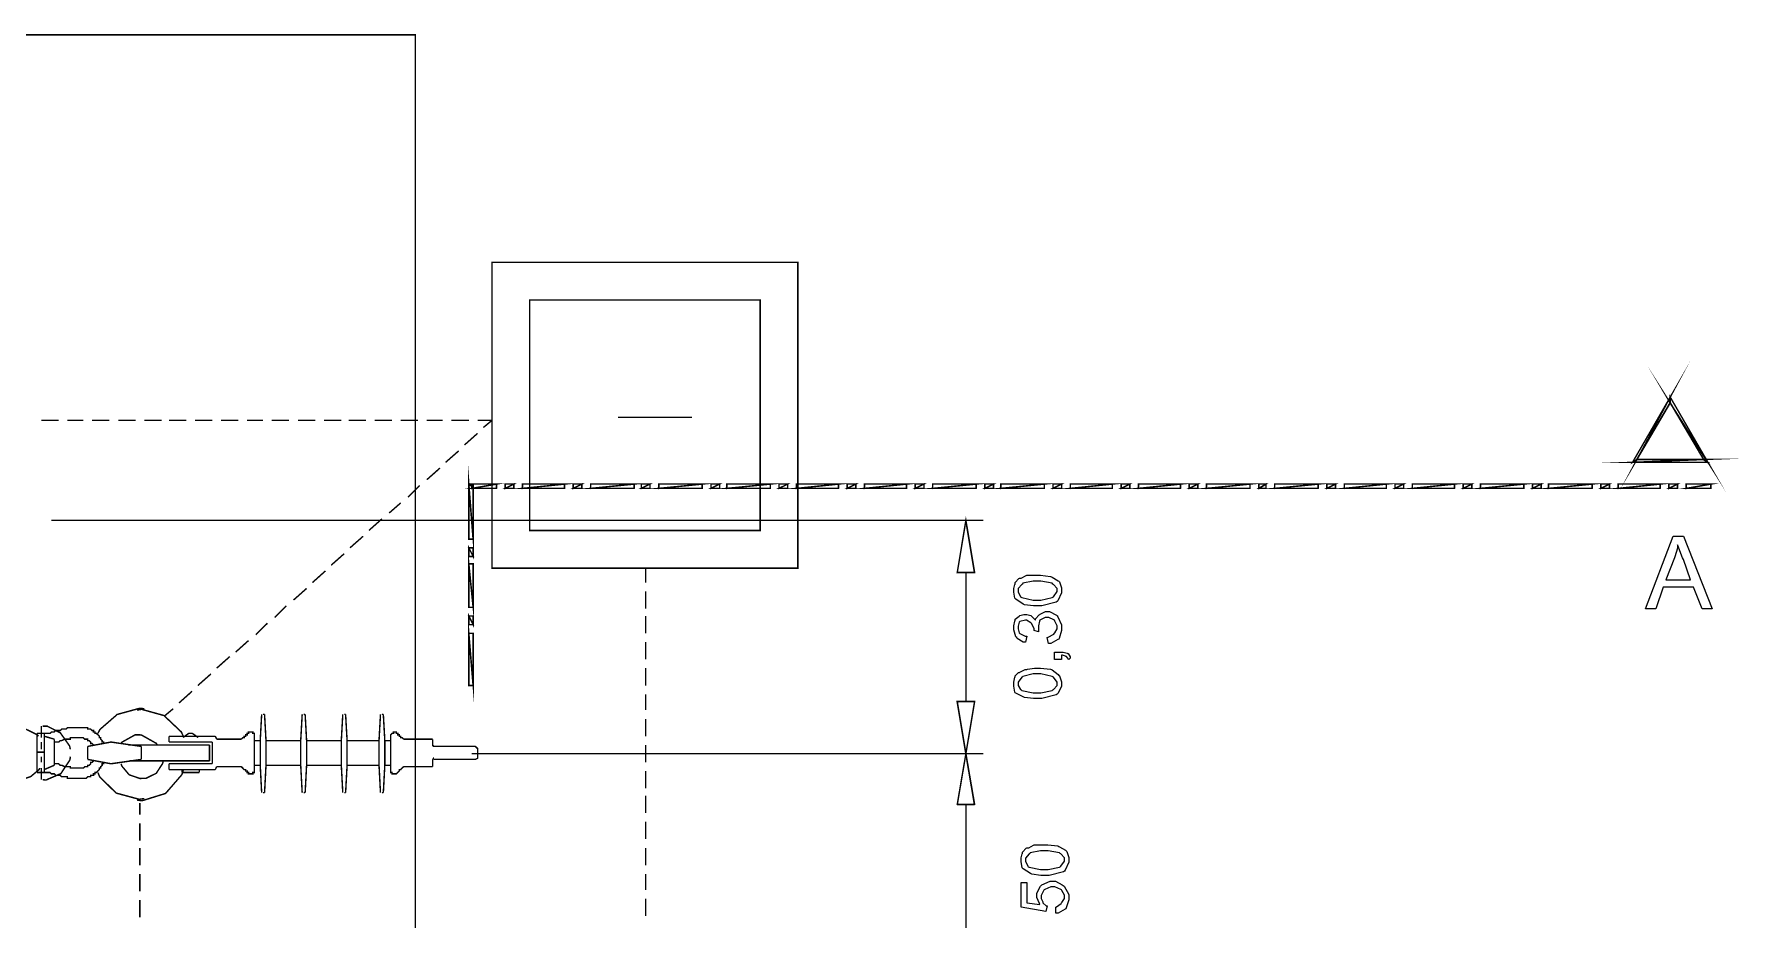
# Model space of a CAD drawing. Header units: metres. Extents: x -593 to 248, y 430 to 1024.
# Drawn here: x -426.46 to -376.54, y 816.89 to 842.8 of the extents above; entities that cross this region are included whole.
import ezdxf

# ---------------------------------------------------------------- set-up
doc = ezdxf.new("R2010")
doc.units = ezdxf.units.M
doc.header["$MEASUREMENT"] = 0
for name, color, linetype in [('C00-00-00-BLACK', 7, 'Continuous'), ('C00-7E-FF', 150, 'Continuous'), ('CFF-7E-00', 30, 'Continuous')]:
    doc.layers.add(name, color=color, linetype=linetype)

msp = doc.modelspace()

# ---------------------------------------------------------------- linework, layer by layer
at = {"layer": 'C00-00-00-BLACK', "const_width": 0.0423}
for points in [[(-478.073, 758.89), (-478.073, 842.777), (-415.303, 842.777), (-415.303, 758.89), (-478.073, 758.89)], [(-413.057, 827.179), (-404.107, 827.179), (-404.107, 836.122), (-413.057, 836.122), (-413.057, 827.179)], [(-411.955, 828.28), (-405.209, 828.28), (-405.209, 835.021), (-411.955, 835.021), (-411.955, 828.28)], [(-378.577, 832.18), (-379.55, 830.356), (-379.68, 830.273), (-378.577, 832.18)], [(-377.6, 830.356), (-377.473, 830.273), (-378.577, 832.01), (-377.6, 830.356)], [(-378.577, 832.01), (-378.577, 832.18), (-379.55, 830.356), (-378.577, 832.01)], [(-377.473, 830.273), (-378.577, 832.01), (-378.577, 832.18), (-377.473, 830.273)], [(-413.735, 828.026), (-413.608, 828.026), (-413.735, 829.634), (-413.735, 828.026)], [(-379.68, 830.273), (-377.6, 830.356), (-377.473, 830.273), (-379.68, 830.273)], [(-379.55, 830.356), (-379.68, 830.273), (-377.6, 830.356), (-379.55, 830.356)], [(-412.674, 829.511), (-412.419, 829.637), (-412.419, 829.511), (-412.674, 829.511)], [(-410.681, 829.511), (-410.428, 829.637), (-410.428, 829.511), (-410.681, 829.511)], [(-408.689, 829.511), (-408.435, 829.637), (-408.435, 829.511), (-408.689, 829.511)], [(-406.652, 829.511), (-406.398, 829.637), (-406.398, 829.511), (-406.652, 829.511)], [(-404.659, 829.511), (-404.406, 829.637), (-404.406, 829.511), (-404.659, 829.511)], [(-402.664, 829.511), (-402.411, 829.637), (-402.411, 829.511), (-402.664, 829.511)], [(-400.673, 829.511), (-400.418, 829.637), (-400.418, 829.511), (-400.673, 829.511)], [(-398.637, 829.511), (-398.384, 829.637), (-398.384, 829.511), (-398.637, 829.511)], [(-396.643, 829.511), (-396.388, 829.637), (-396.388, 829.511), (-396.643, 829.511)], [(-394.65, 829.511), (-394.396, 829.637), (-394.396, 829.511), (-394.65, 829.511)], [(-392.658, 829.511), (-392.404, 829.637), (-392.404, 829.511), (-392.658, 829.511)], [(-390.621, 829.511), (-390.409, 829.637), (-390.409, 829.511), (-390.621, 829.511)], [(-388.629, 829.511), (-388.375, 829.637), (-388.375, 829.511), (-388.629, 829.511)], [(-386.633, 829.511), (-386.38, 829.637), (-386.38, 829.511), (-386.633, 829.511)], [(-384.64, 829.511), (-384.387, 829.637), (-384.387, 829.511), (-384.64, 829.511)], [(-382.607, 829.511), (-382.353, 829.637), (-382.353, 829.511), (-382.607, 829.511)], [(-380.611, 829.511), (-380.358, 829.637), (-380.358, 829.511), (-380.611, 829.511)], [(-378.619, 829.511), (-378.365, 829.637), (-378.365, 829.511), (-378.619, 829.511)], [(-413.65, 829.511), (-412.928, 829.637), (-412.928, 829.511), (-413.65, 829.511)], [(-413.608, 828.026), (-413.735, 829.634), (-413.608, 829.634), (-413.608, 828.026)], [(-413.65, 829.637), (-413.65, 829.511), (-412.928, 829.637), (-413.65, 829.637)], [(-412.674, 829.637), (-412.674, 829.511), (-412.419, 829.637), (-412.674, 829.637)], [(-412.166, 829.511), (-410.935, 829.637), (-410.935, 829.511), (-412.166, 829.511)], [(-412.166, 829.637), (-412.166, 829.511), (-410.935, 829.637), (-412.166, 829.637)], [(-410.681, 829.637), (-410.681, 829.511), (-410.428, 829.637), (-410.681, 829.637)], [(-410.173, 829.511), (-408.901, 829.637), (-408.901, 829.511), (-410.173, 829.511)], [(-410.173, 829.637), (-410.173, 829.511), (-408.901, 829.637), (-410.173, 829.637)], [(-408.689, 829.637), (-408.689, 829.511), (-408.435, 829.637), (-408.689, 829.637)], [(-408.179, 829.511), (-406.906, 829.637), (-406.906, 829.511), (-408.179, 829.511)], [(-408.179, 829.637), (-408.179, 829.511), (-406.906, 829.637), (-408.179, 829.637)], [(-406.652, 829.637), (-406.652, 829.511), (-406.398, 829.637), (-406.652, 829.637)], [(-406.186, 829.511), (-404.913, 829.637), (-404.913, 829.511), (-406.186, 829.511)], [(-406.186, 829.637), (-406.186, 829.511), (-404.913, 829.637), (-406.186, 829.637)], [(-404.659, 829.637), (-404.659, 829.511), (-404.406, 829.637), (-404.659, 829.637)], [(-404.151, 829.511), (-402.922, 829.637), (-402.922, 829.511), (-404.151, 829.511)], [(-404.151, 829.637), (-404.151, 829.511), (-402.922, 829.637), (-404.151, 829.637)], [(-402.664, 829.637), (-402.664, 829.511), (-402.411, 829.637), (-402.664, 829.637)], [(-402.157, 829.511), (-400.926, 829.637), (-400.926, 829.511), (-402.157, 829.511)], [(-402.157, 829.637), (-402.157, 829.511), (-400.926, 829.637), (-402.157, 829.637)], [(-400.673, 829.637), (-400.673, 829.511), (-400.418, 829.637), (-400.673, 829.637)], [(-400.164, 829.511), (-398.892, 829.637), (-398.892, 829.511), (-400.164, 829.511)], [(-400.164, 829.637), (-400.164, 829.511), (-398.892, 829.637), (-400.164, 829.637)], [(-398.637, 829.637), (-398.637, 829.511), (-398.384, 829.637), (-398.637, 829.637)], [(-398.169, 829.511), (-396.897, 829.637), (-396.897, 829.511), (-398.169, 829.511)], [(-398.169, 829.637), (-398.169, 829.511), (-396.897, 829.637), (-398.169, 829.637)], [(-396.643, 829.637), (-396.643, 829.511), (-396.388, 829.637), (-396.643, 829.637)], [(-396.135, 829.511), (-394.904, 829.637), (-394.904, 829.511), (-396.135, 829.511)], [(-396.135, 829.637), (-396.135, 829.511), (-394.904, 829.637), (-396.135, 829.637)], [(-394.65, 829.637), (-394.65, 829.511), (-394.396, 829.637), (-394.65, 829.637)], [(-394.142, 829.511), (-392.912, 829.637), (-392.912, 829.511), (-394.142, 829.511)], [(-394.142, 829.637), (-394.142, 829.511), (-392.912, 829.637), (-394.142, 829.637)], [(-392.658, 829.637), (-392.658, 829.511), (-392.404, 829.637), (-392.658, 829.637)], [(-392.147, 829.511), (-390.875, 829.637), (-390.875, 829.511), (-392.147, 829.511)], [(-392.147, 829.637), (-392.147, 829.511), (-390.875, 829.637), (-392.147, 829.637)], [(-390.621, 829.637), (-390.621, 829.511), (-390.409, 829.637), (-390.621, 829.637)], [(-390.155, 829.511), (-388.882, 829.637), (-388.882, 829.511), (-390.155, 829.511)], [(-390.155, 829.637), (-390.155, 829.511), (-388.882, 829.637), (-390.155, 829.637)], [(-388.629, 829.637), (-388.629, 829.511), (-388.375, 829.637), (-388.629, 829.637)], [(-388.117, 829.511), (-386.887, 829.637), (-386.887, 829.511), (-388.117, 829.511)], [(-388.117, 829.637), (-388.117, 829.511), (-386.887, 829.637), (-388.117, 829.637)], [(-386.633, 829.637), (-386.633, 829.511), (-386.38, 829.637), (-386.633, 829.637)], [(-386.126, 829.511), (-384.895, 829.637), (-384.895, 829.511), (-386.126, 829.511)], [(-386.126, 829.637), (-386.126, 829.511), (-384.895, 829.637), (-386.126, 829.637)], [(-384.64, 829.637), (-384.64, 829.511), (-384.387, 829.637), (-384.64, 829.637)], [(-384.133, 829.511), (-382.86, 829.637), (-382.86, 829.511), (-384.133, 829.511)], [(-384.133, 829.637), (-384.133, 829.511), (-382.86, 829.637), (-384.133, 829.637)], [(-382.607, 829.637), (-382.607, 829.511), (-382.353, 829.637), (-382.607, 829.637)], [(-382.138, 829.511), (-380.866, 829.637), (-380.866, 829.511), (-382.138, 829.511)], [(-382.138, 829.637), (-382.138, 829.511), (-380.866, 829.637), (-382.138, 829.637)], [(-380.611, 829.637), (-380.611, 829.511), (-380.358, 829.637), (-380.611, 829.637)], [(-380.104, 829.511), (-378.874, 829.637), (-378.874, 829.511), (-380.104, 829.511)], [(-380.104, 829.637), (-380.104, 829.511), (-378.874, 829.637), (-380.104, 829.637)], [(-378.619, 829.637), (-378.619, 829.511), (-378.365, 829.637), (-378.619, 829.637)], [(-378.109, 829.511), (-377.387, 829.637), (-377.387, 829.511), (-378.109, 829.511)], [(-378.109, 829.637), (-378.109, 829.511), (-377.387, 829.637), (-378.109, 829.637)], [(-413.608, 827.518), (-413.735, 827.771), (-413.608, 827.771), (-413.608, 827.518)], [(-413.735, 827.518), (-413.608, 827.518), (-413.735, 827.771), (-413.735, 827.518)], [(-413.735, 826.034), (-413.608, 826.034), (-413.735, 827.306), (-413.735, 826.034)], [(-413.608, 826.034), (-413.735, 827.306), (-413.608, 827.306), (-413.608, 826.034)], [(-413.608, 825.525), (-413.735, 825.779), (-413.608, 825.779), (-413.608, 825.525)], [(-413.735, 825.525), (-413.608, 825.525), (-413.735, 825.779), (-413.735, 825.525)], [(-413.735, 823.745), (-413.608, 823.745), (-413.735, 825.272), (-413.735, 823.745)], [(-413.608, 823.745), (-413.735, 825.272), (-413.608, 825.272), (-413.608, 823.745)]]:
    msp.add_lwpolyline(points, close=True, dxfattribs=at)
at = {"layer": 'C00-00-00-BLACK'}
for points in [[(-378.577, 832.18), (-379.55, 830.356), (-379.68, 830.273), (-378.577, 832.18)], [(-378.577, 832.01), (-378.577, 832.18), (-379.55, 830.356), (-378.577, 832.01)], [(-377.473, 830.273), (-378.577, 832.01), (-378.577, 832.18), (-377.473, 830.273)], [(-377.6, 830.356), (-377.473, 830.273), (-378.577, 832.01), (-377.6, 830.356)], [(-379.55, 830.356), (-379.68, 830.273), (-377.6, 830.356), (-379.55, 830.356)], [(-379.68, 830.273), (-377.6, 830.356), (-377.473, 830.273), (-379.68, 830.273)], [(-413.735, 828.026), (-413.608, 828.026), (-413.735, 829.634), (-413.735, 828.026)], [(-413.608, 828.026), (-413.735, 829.634), (-413.608, 829.634), (-413.608, 828.026)], [(-413.65, 829.637), (-413.65, 829.511), (-412.928, 829.637), (-413.65, 829.637)], [(-413.65, 829.511), (-412.928, 829.637), (-412.928, 829.511), (-413.65, 829.511)], [(-412.674, 829.637), (-412.674, 829.511), (-412.419, 829.637), (-412.674, 829.637)], [(-412.674, 829.511), (-412.419, 829.637), (-412.419, 829.511), (-412.674, 829.511)], [(-412.166, 829.637), (-412.166, 829.511), (-410.935, 829.637), (-412.166, 829.637)], [(-412.166, 829.511), (-410.935, 829.637), (-410.935, 829.511), (-412.166, 829.511)], [(-410.681, 829.637), (-410.681, 829.511), (-410.428, 829.637), (-410.681, 829.637)], [(-410.681, 829.511), (-410.428, 829.637), (-410.428, 829.511), (-410.681, 829.511)], [(-410.173, 829.637), (-410.173, 829.511), (-408.901, 829.637), (-410.173, 829.637)], [(-410.173, 829.511), (-408.901, 829.637), (-408.901, 829.511), (-410.173, 829.511)], [(-408.689, 829.637), (-408.689, 829.511), (-408.435, 829.637), (-408.689, 829.637)], [(-408.689, 829.511), (-408.435, 829.637), (-408.435, 829.511), (-408.689, 829.511)], [(-408.179, 829.637), (-408.179, 829.511), (-406.906, 829.637), (-408.179, 829.637)], [(-408.179, 829.511), (-406.906, 829.637), (-406.906, 829.511), (-408.179, 829.511)], [(-406.652, 829.637), (-406.652, 829.511), (-406.398, 829.637), (-406.652, 829.637)], [(-406.652, 829.511), (-406.398, 829.637), (-406.398, 829.511), (-406.652, 829.511)], [(-406.186, 829.637), (-406.186, 829.511), (-404.913, 829.637), (-406.186, 829.637)], [(-406.186, 829.511), (-404.913, 829.637), (-404.913, 829.511), (-406.186, 829.511)], [(-404.659, 829.637), (-404.659, 829.511), (-404.406, 829.637), (-404.659, 829.637)], [(-404.659, 829.511), (-404.406, 829.637), (-404.406, 829.511), (-404.659, 829.511)], [(-404.151, 829.637), (-404.151, 829.511), (-402.922, 829.637), (-404.151, 829.637)], [(-404.151, 829.511), (-402.922, 829.637), (-402.922, 829.511), (-404.151, 829.511)], [(-402.664, 829.637), (-402.664, 829.511), (-402.411, 829.637), (-402.664, 829.637)], [(-402.664, 829.511), (-402.411, 829.637), (-402.411, 829.511), (-402.664, 829.511)], [(-402.157, 829.637), (-402.157, 829.511), (-400.926, 829.637), (-402.157, 829.637)], [(-402.157, 829.511), (-400.926, 829.637), (-400.926, 829.511), (-402.157, 829.511)], [(-400.673, 829.637), (-400.673, 829.511), (-400.418, 829.637), (-400.673, 829.637)], [(-400.673, 829.511), (-400.418, 829.637), (-400.418, 829.511), (-400.673, 829.511)], [(-400.164, 829.637), (-400.164, 829.511), (-398.892, 829.637), (-400.164, 829.637)], [(-400.164, 829.511), (-398.892, 829.637), (-398.892, 829.511), (-400.164, 829.511)], [(-398.637, 829.637), (-398.637, 829.511), (-398.384, 829.637), (-398.637, 829.637)], [(-398.637, 829.511), (-398.384, 829.637), (-398.384, 829.511), (-398.637, 829.511)], [(-398.169, 829.637), (-398.169, 829.511), (-396.897, 829.637), (-398.169, 829.637)], [(-398.169, 829.511), (-396.897, 829.637), (-396.897, 829.511), (-398.169, 829.511)], [(-396.643, 829.637), (-396.643, 829.511), (-396.388, 829.637), (-396.643, 829.637)], [(-396.643, 829.511), (-396.388, 829.637), (-396.388, 829.511), (-396.643, 829.511)], [(-396.135, 829.637), (-396.135, 829.511), (-394.904, 829.637), (-396.135, 829.637)], [(-396.135, 829.511), (-394.904, 829.637), (-394.904, 829.511), (-396.135, 829.511)], [(-394.65, 829.637), (-394.65, 829.511), (-394.396, 829.637), (-394.65, 829.637)], [(-394.65, 829.511), (-394.396, 829.637), (-394.396, 829.511), (-394.65, 829.511)], [(-394.142, 829.637), (-394.142, 829.511), (-392.912, 829.637), (-394.142, 829.637)], [(-394.142, 829.511), (-392.912, 829.637), (-392.912, 829.511), (-394.142, 829.511)], [(-392.658, 829.637), (-392.658, 829.511), (-392.404, 829.637), (-392.658, 829.637)], [(-392.658, 829.511), (-392.404, 829.637), (-392.404, 829.511), (-392.658, 829.511)], [(-392.147, 829.637), (-392.147, 829.511), (-390.875, 829.637), (-392.147, 829.637)], [(-392.147, 829.511), (-390.875, 829.637), (-390.875, 829.511), (-392.147, 829.511)], [(-390.621, 829.637), (-390.621, 829.511), (-390.409, 829.637), (-390.621, 829.637)], [(-390.621, 829.511), (-390.409, 829.637), (-390.409, 829.511), (-390.621, 829.511)], [(-390.155, 829.637), (-390.155, 829.511), (-388.882, 829.637), (-390.155, 829.637)], [(-390.155, 829.511), (-388.882, 829.637), (-388.882, 829.511), (-390.155, 829.511)], [(-388.629, 829.637), (-388.629, 829.511), (-388.375, 829.637), (-388.629, 829.637)], [(-388.629, 829.511), (-388.375, 829.637), (-388.375, 829.511), (-388.629, 829.511)], [(-388.117, 829.637), (-388.117, 829.511), (-386.887, 829.637), (-388.117, 829.637)], [(-388.117, 829.511), (-386.887, 829.637), (-386.887, 829.511), (-388.117, 829.511)], [(-386.633, 829.637), (-386.633, 829.511), (-386.38, 829.637), (-386.633, 829.637)], [(-386.633, 829.511), (-386.38, 829.637), (-386.38, 829.511), (-386.633, 829.511)], [(-386.126, 829.637), (-386.126, 829.511), (-384.895, 829.637), (-386.126, 829.637)], [(-386.126, 829.511), (-384.895, 829.637), (-384.895, 829.511), (-386.126, 829.511)], [(-384.64, 829.637), (-384.64, 829.511), (-384.387, 829.637), (-384.64, 829.637)], [(-384.64, 829.511), (-384.387, 829.637), (-384.387, 829.511), (-384.64, 829.511)], [(-384.133, 829.637), (-384.133, 829.511), (-382.86, 829.637), (-384.133, 829.637)], [(-384.133, 829.511), (-382.86, 829.637), (-382.86, 829.511), (-384.133, 829.511)], [(-382.607, 829.637), (-382.607, 829.511), (-382.353, 829.637), (-382.607, 829.637)], [(-382.607, 829.511), (-382.353, 829.637), (-382.353, 829.511), (-382.607, 829.511)], [(-382.138, 829.637), (-382.138, 829.511), (-380.866, 829.637), (-382.138, 829.637)], [(-382.138, 829.511), (-380.866, 829.637), (-380.866, 829.511), (-382.138, 829.511)], [(-380.611, 829.637), (-380.611, 829.511), (-380.358, 829.637), (-380.611, 829.637)], [(-380.611, 829.511), (-380.358, 829.637), (-380.358, 829.511), (-380.611, 829.511)], [(-380.104, 829.637), (-380.104, 829.511), (-378.874, 829.637), (-380.104, 829.637)], [(-380.104, 829.511), (-378.874, 829.637), (-378.874, 829.511), (-380.104, 829.511)], [(-378.619, 829.637), (-378.619, 829.511), (-378.365, 829.637), (-378.619, 829.637)], [(-378.619, 829.511), (-378.365, 829.637), (-378.365, 829.511), (-378.619, 829.511)], [(-378.109, 829.637), (-378.109, 829.511), (-377.387, 829.637), (-378.109, 829.637)], [(-378.109, 829.511), (-377.387, 829.637), (-377.387, 829.511), (-378.109, 829.511)], [(-413.735, 827.518), (-413.608, 827.518), (-413.735, 827.771), (-413.735, 827.518)], [(-413.608, 827.518), (-413.735, 827.771), (-413.608, 827.771), (-413.608, 827.518)], [(-379.297, 825.991), (-378.492, 828.11), (-378.193, 828.11), (-377.347, 825.991), (-377.643, 825.991), (-377.896, 826.626), (-378.788, 826.626), (-379, 825.991), (-379.297, 825.991)], [(-378.704, 826.84), (-377.982, 826.84), (-378.193, 827.432), (-378.215, 827.475), (-378.355, 827.836), (-378.365, 827.857), (-378.365, 827.762), (-378.441, 827.507), (-378.451, 827.475), (-378.704, 826.84)], [(-413.735, 826.034), (-413.608, 826.034), (-413.735, 827.306), (-413.735, 826.034)], [(-413.608, 826.034), (-413.735, 827.306), (-413.608, 827.306), (-413.608, 826.034)], [(-413.735, 825.525), (-413.608, 825.525), (-413.735, 825.779), (-413.735, 825.525)], [(-413.608, 825.525), (-413.735, 825.779), (-413.608, 825.779), (-413.608, 825.525)], [(-413.735, 823.745), (-413.608, 823.745), (-413.735, 825.272), (-413.735, 823.745)], [(-413.608, 823.745), (-413.735, 825.272), (-413.608, 825.272), (-413.608, 823.745)]]:
    msp.add_lwpolyline(points, close=True, dxfattribs=at)
at = {"layer": 'C00-00-00-BLACK', "const_width": 0.0423}
for points in [[(-426.246, 831.502), (-425.739, 831.502)], [(-425.483, 831.502), (-425.017, 831.502)], [(-424.762, 831.502), (-424.252, 831.502)], [(-423.997, 831.502), (-423.49, 831.502)], [(-423.235, 831.502), (-422.725, 831.502)], [(-422.513, 831.502), (-422.006, 831.502)], [(-421.751, 831.502), (-421.241, 831.502)], [(-420.986, 831.502), (-420.479, 831.502)], [(-420.224, 831.502), (-419.757, 831.502)], [(-419.502, 831.502), (-418.995, 831.502)], [(-418.74, 831.502), (-418.23, 831.502)], [(-417.975, 831.502), (-417.468, 831.502)], [(-417.256, 831.502), (-416.746, 831.502)], [(-416.491, 831.502), (-415.984, 831.502)], [(-415.729, 831.502), (-415.219, 831.502)], [(-414.966, 831.502), (-414.5, 831.502)], [(-414.245, 831.502), (-413.735, 831.502)], [(-413.48, 831.502), (-413.057, 831.502)], [(-413.312, 831.291), (-413.057, 831.502)], [(-409.367, 831.587), (-407.204, 831.587)], [(-413.862, 830.782), (-413.48, 831.121)], [(-414.415, 830.273), (-414.031, 830.61)], [(-414.966, 829.764), (-414.584, 830.103)], [(-415.516, 829.255), (-415.177, 829.594)], [(-413.735, 829.594), (-413.608, 829.594)], [(-377.389, 829.637), (-377.389, 829.511)], [(-416.068, 828.79), (-415.729, 829.086)], [(-416.661, 828.28), (-416.28, 828.619)], [(-402.58, 828.576), (-402.537, 828.576)], [(-417.215, 827.771), (-416.83, 828.11)], [(-417.764, 827.264), (-417.383, 827.602)], [(-408.562, 827.179), (-408.562, 826.756)], [(-418.314, 826.756), (-417.934, 827.095)], [(-418.868, 826.244), (-418.484, 826.584)], [(-408.562, 826.5), (-408.562, 825.991)], [(-419.418, 825.738), (-419.079, 826.075)], [(-408.562, 825.779), (-408.562, 825.272)], [(-419.971, 825.229), (-419.629, 825.568)], [(-420.563, 824.72), (-420.183, 825.06)], [(-408.562, 825.017), (-408.562, 824.507)], [(-421.114, 824.253), (-420.733, 824.591)], [(-408.562, 824.253), (-408.562, 823.745)], [(-421.667, 823.745), (-421.283, 824.084)], [(-422.217, 823.236), (-421.837, 823.575)], [(-408.562, 823.491), (-408.562, 823.025)], [(-423.235, 823.067), (-423.373, 823.078), (-424.026, 822.899), (-424.529, 822.462), (-424.593, 822.345)], [(-422.09, 822.261), (-422.153, 822.389), (-422.658, 822.867), (-423.311, 823.048), (-423.447, 823.025)], [(-422.64, 822.856), (-422.387, 823.067)], [(-419.799, 822.899), (-419.841, 822.134)], [(-419.757, 822.899), (-419.714, 822.899)], [(-419.672, 822.134), (-419.714, 822.899)], [(-418.613, 822.899), (-418.656, 822.134)], [(-418.571, 822.899), (-418.526, 822.899)], [(-418.484, 822.134), (-418.526, 822.899)], [(-417.425, 822.899), (-417.468, 822.134)], [(-417.383, 822.899), (-417.342, 822.899)], [(-417.299, 822.134), (-417.342, 822.899)], [(-416.322, 822.899), (-416.364, 822.134)], [(-416.28, 822.899), (-416.238, 822.899)], [(-416.195, 822.134), (-416.238, 822.899)], [(-408.562, 822.77), (-408.562, 822.261)], [(-426.332, 822.261), (-426.363, 822.303), (-426.861, 822.547), (-426.924, 822.557)], [(-426.374, 822.345), (-426.162, 822.345)], [(-426.374, 822.345), (-426.374, 821.202)], [(-426.246, 822.218), (-426.246, 822.557)], [(-425.398, 821.879), (-425.419, 821.976), (-425.691, 822.361), (-426.077, 822.557), (-426.205, 822.557)], [(-426.162, 822.345), (-426.12, 822.345), (-426.078, 822.345), (-426.035, 822.345), (-425.993, 822.345), (-425.95, 822.388), (-425.909, 822.388), (-425.866, 822.388), (-425.823, 822.43), (-425.781, 822.43), (-425.739, 822.43), (-425.694, 822.43), (-425.651, 822.472), (-425.61, 822.472), (-425.567, 822.472), (-425.524, 822.472), (-425.483, 822.514), (-425.44, 822.514), (-425.398, 822.514), (-425.355, 822.514), (-425.313, 822.514), (-425.271, 822.514), (-425.228, 822.514), (-425.185, 822.514), (-425.144, 822.514), (-425.101, 822.514), (-425.059, 822.514), (-425.017, 822.514), (-424.974, 822.514), (-424.932, 822.514), (-424.889, 822.514), (-424.889, 822.472), (-424.848, 822.472), (-424.805, 822.472), (-424.762, 822.43), (-424.721, 822.43), (-424.721, 822.388), (-424.678, 822.388), (-424.678, 822.345), (-424.636, 822.345), (-424.593, 822.303), (-424.551, 822.261), (-424.551, 822.218), (-424.509, 822.218), (-424.509, 822.175), (-424.466, 822.134), (-424.466, 822.091), (-424.425, 822.091), (-424.425, 822.049)], [(-426.162, 822.345), (-426.162, 821.202)], [(-426.162, 822.345), (-426.162, 821.202)], [(-426.162, 822.261), (-425.866, 822.175)], [(-425.866, 822.091), (-425.781, 822.091), (-425.739, 822.091), (-425.694, 822.134), (-425.651, 822.134), (-425.567, 822.175), (-425.524, 822.175), (-425.483, 822.175), (-425.44, 822.175), (-425.398, 822.175), (-425.398, 822.218), (-425.355, 822.218), (-425.313, 822.218), (-425.271, 822.218), (-425.228, 822.218), (-425.185, 822.218), (-425.144, 822.218), (-425.101, 822.218), (-425.059, 822.218), (-425.017, 822.218), (-424.974, 822.175), (-424.932, 822.175), (-424.889, 822.175), (-424.889, 822.134), (-424.848, 822.134), (-424.805, 822.091), (-424.805, 822.049), (-424.762, 822.049), (-424.721, 822.007)], [(-425.866, 822.175), (-425.866, 821.413)], [(-422.855, 822.007), (-422.877, 822.05), (-423.311, 822.294), (-423.363, 822.303), (-423.501, 822.303), (-423.882, 822.091), (-423.913, 822.049)], [(-421.156, 822.261), (-422.513, 822.261)], [(-422.513, 822.261), (-422.513, 822.091)], [(-421.667, 822.218), (-421.678, 822.24), (-421.828, 822.345), (-421.878, 822.345), (-421.932, 822.345), (-422.08, 822.24), (-422.09, 822.218)], [(-421.114, 822.175), (-421.156, 822.261)], [(-421.114, 822.175), (-420.394, 822.175)], [(-420.013, 822.175), (-420.013, 822.218), (-420.013, 822.261), (-420.013, 822.303), (-420.013, 822.345), (-420.056, 822.345), (-420.056, 822.388), (-420.097, 822.388), (-420.14, 822.388), (-420.183, 822.388), (-420.183, 822.345), (-420.224, 822.345), (-420.224, 822.303), (-420.267, 822.303), (-420.267, 822.261), (-420.31, 822.261), (-420.31, 822.218), (-420.352, 822.218), (-420.394, 822.175)], [(-420.013, 821.372), (-420.013, 822.175)], [(-416.025, 822.175), (-416.025, 822.218), (-416.025, 822.261), (-416.025, 822.303), (-415.984, 822.345), (-415.941, 822.345), (-415.941, 822.388), (-415.899, 822.388), (-415.857, 822.388), (-415.857, 822.345), (-415.815, 822.345), (-415.815, 822.303), (-415.772, 822.303), (-415.772, 822.261), (-415.729, 822.261), (-415.729, 822.218), (-415.688, 822.218), (-415.642, 822.175)], [(-416.025, 821.372), (-416.025, 822.175)], [(-415.642, 822.175), (-414.796, 822.175)], [(-414.796, 822.175), (-414.796, 822.007)], [(-426.374, 821.795), (-426.162, 821.795)], [(-426.246, 821.879), (-426.246, 822.091)], [(-426.246, 821.499), (-426.246, 821.668)], [(-426.205, 820.99), (-426.11, 820.98), (-425.674, 821.17), (-425.408, 821.573), (-425.398, 821.668)], [(-424.209, 822.091), (-424.889, 821.964)], [(-424.889, 821.583), (-424.889, 821.964)], [(-423.321, 821.964), (-424.209, 822.091)], [(-421.325, 822.007), (-423.701, 822.007)], [(-423.321, 821.583), (-423.321, 821.964)], [(-421.241, 822.091), (-422.513, 822.091)], [(-421.325, 821.541), (-421.325, 822.007)], [(-421.241, 822.091), (-421.241, 821.752)], [(-421.241, 821.456), (-421.241, 821.752)], [(-420.013, 822.134), (-419.841, 822.134)], [(-419.841, 821.413), (-419.841, 822.134)], [(-419.672, 821.413), (-419.672, 822.134)], [(-419.672, 822.134), (-418.656, 822.134)], [(-418.656, 821.413), (-418.656, 822.134)], [(-418.484, 822.134), (-417.468, 822.134)], [(-418.484, 821.413), (-418.484, 822.134)], [(-417.468, 821.413), (-417.468, 822.134)], [(-417.299, 821.413), (-417.299, 822.134)], [(-417.299, 822.134), (-416.364, 822.134)], [(-416.364, 821.413), (-416.364, 822.134)], [(-416.195, 822.134), (-416.025, 822.134)], [(-416.195, 821.413), (-416.195, 822.134)], [(-414.796, 822.007), (-414.796, 821.997), (-414.764, 821.964), (-414.754, 821.964)], [(-414.754, 821.964), (-413.566, 821.964)], [(-413.65, 821.752), (-403.853, 821.752)], [(-413.48, 821.879), (-413.48, 821.901), (-413.545, 821.964), (-413.566, 821.964)], [(-413.48, 821.879), (-413.48, 821.625)], [(-408.562, 822.007), (-408.562, 821.499)], [(-426.924, 820.99), (-426.833, 820.99), (-426.559, 821.081), (-426.321, 821.277), (-426.289, 821.329)], [(-426.374, 821.202), (-426.162, 821.202)], [(-426.246, 820.99), (-426.246, 821.329)], [(-426.162, 821.202), (-426.12, 821.202), (-426.078, 821.202), (-426.035, 821.202), (-425.993, 821.202), (-425.95, 821.16), (-425.909, 821.16), (-425.866, 821.16), (-425.823, 821.117), (-425.781, 821.117), (-425.739, 821.117), (-425.694, 821.117), (-425.651, 821.076), (-425.61, 821.076), (-425.567, 821.076), (-425.524, 821.076), (-425.483, 821.076), (-425.483, 821.033), (-425.44, 821.033), (-425.398, 821.033), (-425.355, 821.033), (-425.313, 821.033), (-425.271, 821.033), (-425.228, 821.033), (-425.185, 821.033), (-425.144, 821.033), (-425.101, 821.033), (-425.059, 821.033), (-425.017, 821.033), (-424.974, 821.033), (-424.932, 821.033), (-424.889, 821.076), (-424.848, 821.076), (-424.805, 821.076), (-424.805, 821.117), (-424.762, 821.117), (-424.721, 821.117), (-424.721, 821.16), (-424.678, 821.16), (-424.678, 821.202), (-424.636, 821.202), (-424.593, 821.245), (-424.551, 821.286), (-424.551, 821.329), (-424.509, 821.329), (-424.509, 821.372), (-424.466, 821.413), (-424.466, 821.456), (-424.425, 821.456), (-424.425, 821.499)], [(-425.866, 821.413), (-426.162, 821.286)], [(-425.866, 821.456), (-425.781, 821.456), (-425.739, 821.456), (-425.694, 821.413), (-425.651, 821.413), (-425.567, 821.372), (-425.524, 821.372), (-425.483, 821.372), (-425.44, 821.372), (-425.398, 821.372), (-425.398, 821.329), (-425.355, 821.329), (-425.313, 821.329), (-425.271, 821.329), (-425.228, 821.329), (-425.185, 821.329), (-425.144, 821.329), (-425.101, 821.329), (-425.059, 821.329), (-425.017, 821.329), (-424.974, 821.372), (-424.932, 821.372), (-424.889, 821.372), (-424.889, 821.413), (-424.848, 821.413), (-424.805, 821.456), (-424.805, 821.499), (-424.762, 821.499), (-424.721, 821.541)], [(-424.209, 821.456), (-424.889, 821.583)], [(-424.593, 821.202), (-424.54, 821.076), (-424.058, 820.599), (-423.384, 820.417), (-423.235, 820.437)], [(-423.321, 821.583), (-424.209, 821.456)], [(-423.913, 821.456), (-423.893, 821.392), (-423.676, 821.133), (-423.352, 821.023), (-423.278, 821.033), (-423.18, 821.033), (-422.885, 821.176), (-422.694, 821.468), (-422.683, 821.541)], [(-421.325, 821.541), (-423.66, 821.541)], [(-423.447, 820.395), (-423.3, 820.374), (-422.611, 820.588), (-422.133, 821.139), (-422.09, 821.286)], [(-421.241, 821.456), (-422.513, 821.456)], [(-422.513, 821.286), (-422.513, 821.456)], [(-421.156, 821.286), (-422.513, 821.286)], [(-422.133, 821.202), (-422.133, 821.286)], [(-421.624, 821.202), (-422.133, 821.202)], [(-421.624, 821.286), (-421.624, 821.202)], [(-421.114, 821.372), (-421.156, 821.286)], [(-421.114, 821.372), (-420.394, 821.372)], [(-420.013, 821.372), (-420.013, 821.329), (-420.013, 821.286), (-420.013, 821.245), (-420.013, 821.202), (-420.056, 821.202), (-420.056, 821.16), (-420.097, 821.16), (-420.14, 821.16), (-420.183, 821.16), (-420.183, 821.202), (-420.224, 821.202), (-420.224, 821.245), (-420.267, 821.245), (-420.267, 821.286), (-420.31, 821.286), (-420.352, 821.329), (-420.394, 821.372)], [(-420.013, 821.413), (-419.841, 821.413)], [(-419.799, 820.61), (-419.841, 821.413)], [(-419.672, 821.413), (-419.714, 820.61)], [(-419.672, 821.413), (-418.656, 821.413)], [(-418.613, 820.61), (-418.656, 821.413)], [(-418.484, 821.413), (-418.526, 820.61)], [(-418.484, 821.413), (-417.468, 821.413)], [(-417.425, 820.61), (-417.468, 821.413)], [(-417.299, 821.413), (-417.342, 820.61)], [(-417.299, 821.413), (-416.364, 821.413)], [(-416.322, 820.61), (-416.364, 821.413)], [(-416.195, 821.413), (-416.238, 820.61)], [(-416.195, 821.413), (-416.025, 821.413)], [(-416.025, 821.372), (-416.025, 821.329), (-416.025, 821.286), (-416.025, 821.245), (-416.025, 821.202), (-415.984, 821.202), (-415.984, 821.16), (-415.941, 821.16), (-415.899, 821.16), (-415.857, 821.16), (-415.815, 821.202), (-415.772, 821.245), (-415.772, 821.286), (-415.729, 821.286), (-415.688, 821.329), (-415.642, 821.372)], [(-415.642, 821.372), (-414.796, 821.372)], [(-414.754, 821.625), (-414.764, 821.625), (-414.796, 821.563), (-414.796, 821.541)], [(-414.796, 821.541), (-414.796, 821.372)], [(-414.754, 821.583), (-413.566, 821.583)], [(-413.566, 821.583), (-413.545, 821.583), (-413.48, 821.616), (-413.48, 821.625)], [(-408.562, 821.245), (-408.562, 820.737)], [(-423.363, 820.311), (-423.363, 819.972)], [(-419.757, 820.61), (-419.714, 820.61)], [(-418.571, 820.61), (-418.526, 820.61)], [(-417.383, 820.61), (-417.342, 820.61)], [(-416.28, 820.61), (-416.238, 820.61)], [(-408.562, 820.521), (-408.562, 820.014)], [(-423.363, 819.718), (-423.363, 819.21)], [(-408.562, 819.759), (-408.562, 819.252)], [(-423.363, 818.997), (-423.363, 818.488)], [(-408.562, 818.997), (-408.562, 818.488)], [(-423.363, 818.234), (-423.363, 817.726)], [(-408.562, 818.234), (-408.562, 817.768)], [(-423.363, 817.472), (-423.363, 816.964)], [(-408.562, 817.513), (-408.562, 817.006)]]:
    msp.add_lwpolyline(points, dxfattribs=at)
at = {"layer": 'C00-7E-FF', "const_width": 0.0423}
for points in [[(-399.442, 827.052), (-398.934, 827.052), (-399.189, 828.576), (-399.442, 827.052)], [(-399.442, 823.279), (-398.934, 823.279), (-399.189, 821.752), (-399.442, 823.279)], [(-399.442, 820.268), (-398.934, 820.268), (-399.189, 821.752), (-399.442, 820.268)]]:
    msp.add_lwpolyline(points, close=True, dxfattribs=at)
for points in [[(-425.95, 828.576), (-398.68, 828.576)], [(-399.189, 827.052), (-399.189, 823.279)], [(-413.184, 821.752), (-398.68, 821.752)], [(-413.184, 821.752), (-398.68, 821.752)], [(-399.189, 820.268), (-399.189, 814.334)]]:
    msp.add_lwpolyline(points, dxfattribs=at)
at = {"layer": 'C00-7E-FF'}
for points in [[(-399.442, 827.052), (-398.934, 827.052), (-399.189, 828.576), (-399.442, 827.052)], [(-399.442, 823.279), (-398.934, 823.279), (-399.189, 821.752), (-399.442, 823.279)], [(-399.442, 820.268), (-398.934, 820.268), (-399.189, 821.752), (-399.442, 820.268)]]:
    msp.add_lwpolyline(points, close=True, dxfattribs=at)
at = {"layer": 'CFF-7E-00'}
for points in [[(-397.11, 826.075), (-397.207, 826.075), (-397.472, 826.108), (-397.492, 826.118), (-397.514, 826.129), (-397.725, 826.267), (-397.746, 826.287), (-397.757, 826.298), (-397.788, 826.48), (-397.788, 826.541), (-397.788, 826.585), (-397.757, 826.703), (-397.746, 826.713), (-397.746, 826.756), (-397.641, 826.873), (-397.619, 826.883), (-397.567, 826.883), (-397.429, 826.959), (-397.407, 826.968), (-397.334, 826.968), (-397.167, 826.968), (-397.11, 826.968), (-397.004, 826.968), (-396.716, 826.936), (-396.685, 826.925), (-396.664, 826.915), (-396.485, 826.81), (-396.474, 826.798), (-396.453, 826.778), (-396.388, 826.6), (-396.388, 826.541), (-396.388, 826.457), (-396.494, 826.225), (-396.515, 826.203), (-396.548, 826.182), (-396.97, 826.075), (-397.11, 826.075)], [(-397.11, 826.244), (-396.995, 826.244), (-396.665, 826.32), (-396.643, 826.33), (-396.623, 826.341), (-396.515, 826.491), (-396.515, 826.541), (-396.515, 826.585), (-396.623, 826.703), (-396.643, 826.713), (-396.665, 826.735), (-397, 826.798), (-397.11, 826.798), (-397.217, 826.798), (-397.525, 826.735), (-397.535, 826.713), (-397.557, 826.703), (-397.662, 826.582), (-397.662, 826.541), (-397.662, 826.489), (-397.587, 826.341), (-397.576, 826.33), (-397.556, 826.32), (-397.222, 826.244), (-397.11, 826.244)], [(-396.77, 824.975), (-396.811, 825.145), (-396.78, 825.156), (-396.612, 825.251), (-396.601, 825.272), (-396.591, 825.283), (-396.515, 825.402), (-396.515, 825.441), (-396.515, 825.495), (-396.591, 825.631), (-396.601, 825.652), (-396.612, 825.663), (-396.762, 825.738), (-396.811, 825.738), (-396.865, 825.738), (-397.006, 825.663), (-397.026, 825.652), (-397.037, 825.631), (-397.069, 825.489), (-397.069, 825.441), (-397.069, 825.409), (-397.069, 825.339), (-397.069, 825.314), (-397.196, 825.356), (-397.196, 825.356), (-397.196, 825.356), (-397.196, 825.356), (-397.196, 825.409), (-397.27, 825.558), (-397.28, 825.568), (-397.291, 825.579), (-397.411, 825.652), (-397.449, 825.652), (-397.449, 825.652), (-397.609, 825.621), (-397.619, 825.611), (-397.63, 825.601), (-397.662, 825.481), (-397.662, 825.441), (-397.662, 825.4), (-397.63, 825.283), (-397.619, 825.272), (-397.609, 825.262), (-397.458, 825.186), (-397.407, 825.186), (-397.449, 825.017), (-397.513, 825.017), (-397.693, 825.124), (-397.703, 825.145), (-397.725, 825.167), (-397.788, 825.373), (-397.788, 825.441), (-397.788, 825.495), (-397.757, 825.631), (-397.746, 825.652), (-397.746, 825.684), (-397.63, 825.769), (-397.619, 825.779), (-397.609, 825.79), (-397.489, 825.822), (-397.449, 825.822), (-397.408, 825.822), (-397.291, 825.79), (-397.28, 825.779), (-397.27, 825.769), (-397.164, 825.663), (-397.153, 825.652), (-397.153, 825.695), (-397.048, 825.812), (-397.026, 825.822), (-397.017, 825.832), (-396.864, 825.907), (-396.811, 825.907), (-396.738, 825.907), (-396.537, 825.801), (-396.515, 825.779), (-396.494, 825.758), (-396.388, 825.521), (-396.388, 825.441), (-396.388, 825.357), (-396.464, 825.124), (-396.474, 825.102), (-396.496, 825.092), (-396.703, 824.975), (-396.77, 824.975)], [(-396.388, 824.507), (-396.601, 824.507), (-396.601, 824.72), (-396.388, 824.72), (-396.347, 824.72), (-396.23, 824.69), (-396.219, 824.679), (-396.198, 824.679), (-396.135, 824.583), (-396.135, 824.549), (-396.178, 824.507), (-396.189, 824.518), (-396.244, 824.591), (-396.262, 824.591), (-396.273, 824.603), (-396.359, 824.637), (-396.388, 824.637), (-396.388, 824.507)], [(-397.11, 823.363), (-397.207, 823.363), (-397.472, 823.396), (-397.492, 823.406), (-397.514, 823.417), (-397.725, 823.523), (-397.746, 823.533), (-397.757, 823.555), (-397.788, 823.73), (-397.788, 823.787), (-397.788, 823.841), (-397.757, 823.989), (-397.746, 823.998), (-397.746, 824.03), (-397.651, 824.125), (-397.619, 824.125), (-397.609, 824.136), (-397.458, 824.21), (-397.407, 824.21), (-397.386, 824.222), (-397.179, 824.253), (-397.11, 824.253), (-397.004, 824.253), (-396.716, 824.222), (-396.685, 824.21), (-396.664, 824.201), (-396.485, 824.063), (-396.474, 824.041), (-396.453, 824.032), (-396.388, 823.849), (-396.388, 823.787), (-396.388, 823.714), (-396.494, 823.513), (-396.515, 823.491), (-396.548, 823.471), (-396.97, 823.363), (-397.11, 823.363)], [(-397.11, 823.533), (-396.995, 823.533), (-396.665, 823.597), (-396.643, 823.618), (-396.623, 823.629), (-396.515, 823.749), (-396.515, 823.787), (-396.515, 823.841), (-396.623, 823.989), (-396.643, 823.998), (-396.665, 824.009), (-397, 824.084), (-397.11, 824.084), (-397.217, 824.084), (-397.525, 824.009), (-397.535, 823.998), (-397.557, 823.989), (-397.662, 823.839), (-397.662, 823.787), (-397.662, 823.746), (-397.587, 823.629), (-397.576, 823.618), (-397.556, 823.597), (-397.222, 823.533), (-397.11, 823.533)], [(-396.897, 818.191), (-396.992, 818.191), (-397.256, 818.224), (-397.277, 818.234), (-397.299, 818.245), (-397.512, 818.381), (-397.532, 818.402), (-397.543, 818.413), (-397.574, 818.596), (-397.574, 818.657), (-397.574, 818.701), (-397.543, 818.82), (-397.532, 818.829), (-397.532, 818.872), (-397.426, 818.988), (-397.404, 818.997), (-397.352, 818.997), (-397.215, 819.073), (-397.193, 819.083), (-397.12, 819.083), (-396.953, 819.083), (-396.897, 819.083), (-396.791, 819.083), (-396.503, 819.051), (-396.471, 819.04), (-396.45, 819.031), (-396.27, 818.924), (-396.259, 818.913), (-396.238, 818.893), (-396.175, 818.716), (-396.175, 818.657), (-396.175, 818.573), (-396.281, 818.34), (-396.301, 818.318), (-396.333, 818.297), (-396.756, 818.191), (-396.897, 818.191)], [(-396.897, 818.361), (-396.78, 818.361), (-396.45, 818.435), (-396.428, 818.445), (-396.408, 818.456), (-396.301, 818.608), (-396.301, 818.657), (-396.301, 818.701), (-396.408, 818.82), (-396.428, 818.829), (-396.45, 818.851), (-396.785, 818.913), (-396.897, 818.913), (-397.003, 818.913), (-397.31, 818.851), (-397.32, 818.829), (-397.342, 818.82), (-397.447, 818.698), (-397.447, 818.657), (-397.447, 818.605), (-397.374, 818.456), (-397.363, 818.445), (-397.342, 818.435), (-397.008, 818.361), (-396.897, 818.361)], [(-396.558, 817.09), (-396.558, 817.26), (-396.537, 817.271), (-396.399, 817.366), (-396.388, 817.387), (-396.379, 817.398), (-396.304, 817.517), (-396.304, 817.556), (-396.304, 817.61), (-396.379, 817.747), (-396.388, 817.768), (-396.41, 817.779), (-396.585, 817.852), (-396.643, 817.852), (-396.707, 817.852), (-396.876, 817.779), (-396.897, 817.768), (-396.908, 817.758), (-396.984, 817.607), (-396.984, 817.556), (-396.984, 817.515), (-396.941, 817.419), (-396.941, 817.387), (-396.93, 817.377), (-396.842, 817.302), (-396.811, 817.302), (-396.854, 817.133), (-397.576, 817.26), (-397.576, 817.979), (-397.407, 817.979), (-397.407, 817.387), (-397.026, 817.344), (-397.037, 817.366), (-397.11, 817.541), (-397.11, 817.599), (-397.11, 817.673), (-397.006, 817.874), (-396.984, 817.895), (-396.963, 817.917), (-396.723, 818.022), (-396.643, 818.022), (-396.569, 818.022), (-396.368, 817.917), (-396.346, 817.895), (-396.314, 817.874), (-396.178, 817.636), (-396.178, 817.556), (-396.178, 817.472), (-396.252, 817.239), (-396.262, 817.217), (-396.283, 817.207), (-396.49, 817.09), (-396.558, 817.09)]]:
    msp.add_lwpolyline(points, close=True, dxfattribs=at)

doc.saveas('drawing.dxf')
